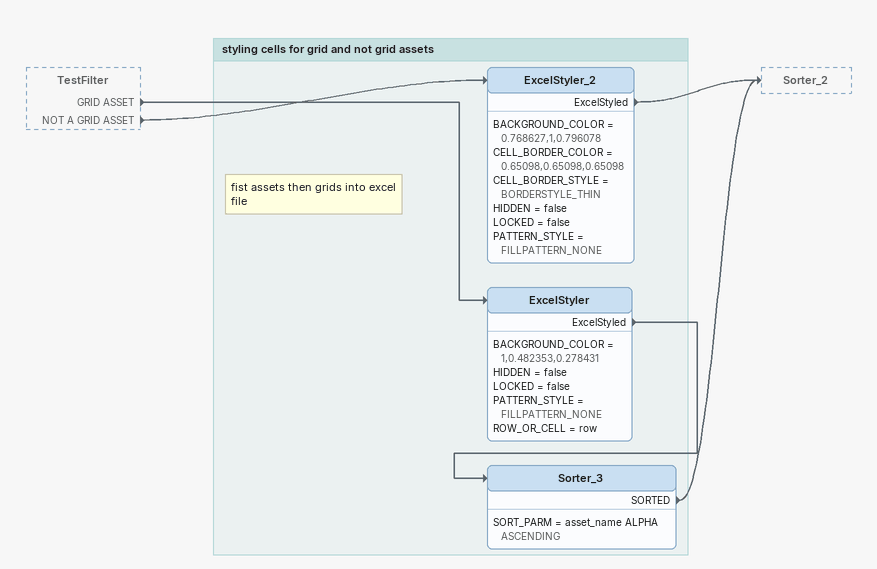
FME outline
TestFilter [outside]
    GRID ASSET -> ExcelStyler
    NOT A GRID ASSET -> ExcelStyler_2

Bookmark: styling cells for grid and not grid assets
ExcelStyler_2
    BACKGROUND_COLOR = 0.768627,1,0.796078
    CELL_BORDER_COLOR = 0.65098,0.65098,0.65098
    CELL_BORDER_STYLE = BORDERSTYLE_THIN
    HIDDEN = false
    LOCKED = false
    PATTERN_STYLE = FILLPATTERN_NONE
    ExcelStyled -> Sorter_2
ExcelStyler
    BACKGROUND_COLOR = 1,0.482353,0.278431
    HIDDEN = false
    LOCKED = false
    PATTERN_STYLE = FILLPATTERN_NONE
    ROW_OR_CELL = row
    ExcelStyled -> Sorter_3
Note: fist assets then grids into excel file
Sorter_3
    SORT_PARM = asset_name ALPHA ASCENDING
    SORTED -> Sorter_2
